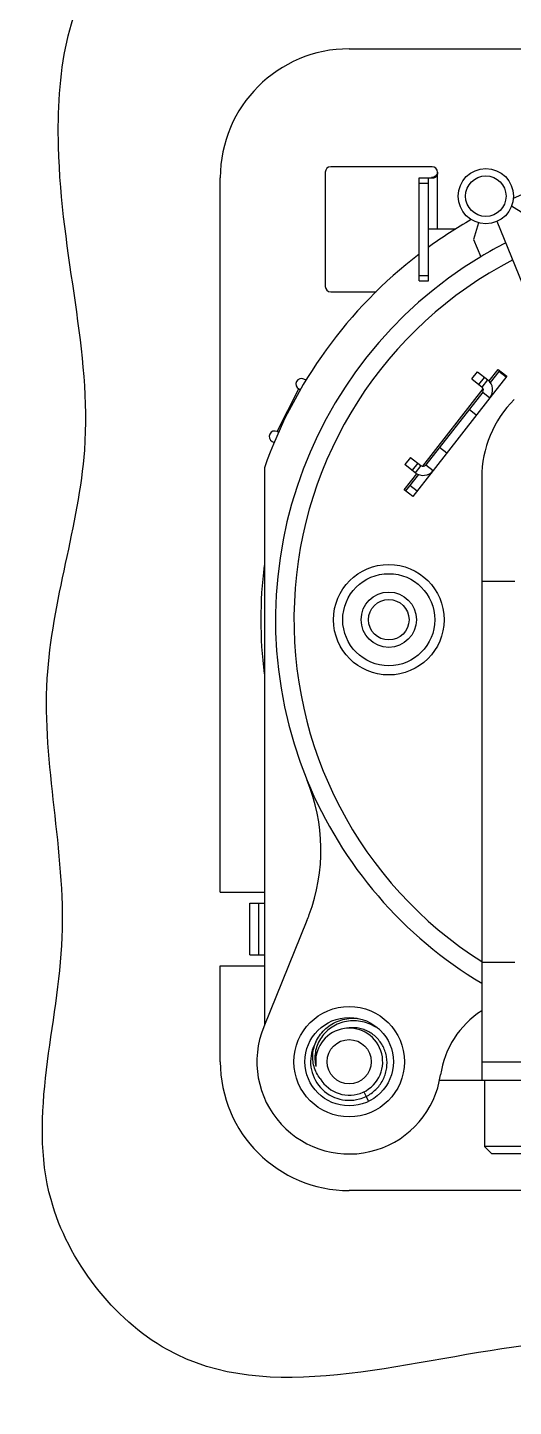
# Model space of a CAD drawing. Header units: millimetres. Extents: x 0 to 420, y 0 to 297.
# Drawn here: x 194.4 to 220.8, y 181.5 to 256.4 of the extents above; entities that cross this region are included whole.
import ezdxf

# ---------------------------------------------------------------- set-up
doc = ezdxf.new("R2010")
doc.units = ezdxf.units.MM
doc.header["$LTSCALE"] = 23.1
doc.layers.get('0').update_dxf_attribs({"linetype": 'CONTINUOUS'})
for name, color, linetype in [('AUSFORMSCHRAEGEN', 7, 'CONTINUOUS'), ('BEZUGSACHSEN', 7, 'CONTINUOUS'), ('FASEN', 7, 'CONTINUOUS'), ('RUNDUNGEN', 7, 'CONTINUOUS')]:
    doc.layers.add(name, color=color, linetype=linetype)

msp = doc.modelspace()

# ---------------------------------------------------------------- linework, layer by layer
at = {"color": 7, "linetype": 'CONTINUOUS'}
for p, q in [((211.83859, 255.24538), (249.83859, 255.24538)), ((216.33859, 248.84538), (210.83859, 248.84538)), ((204.83859, 209.44538), (204.83859, 248.24538)), ((210.53859, 248.54538), (210.53859, 242.34538)), ((215.63859, 248.24538), (216.44388, 248.24538)), ((216.13859, 242.64538), (216.13859, 248.24538)), ((221.32114, 246.27758), (220.65795, 246.70579)), ((218.85355, 245.80104), (218.59798, 244.88921)), ((221.86548, 240.9837), (219.87343, 245.87728)), ((217.6074, 245.44538), (216.13859, 245.44538)), ((218.59798, 244.88921), (218.97941, 243.95222)), ((215.63859, 242.64538), (216.13859, 242.64538)), ((210.83859, 242.04538), (213.29879, 242.04538)), ((219.44405, 237.20863), (219.93657, 237.83904)), ((220.40938, 237.46964), (219.48589, 236.28763)), ((219.96189, 237.71646), (219.50054, 237.12595)), ((219.93657, 237.83904), (220.40938, 237.46964)), ((220.3559, 237.40863), (219.96189, 237.71646)), ((209.11, 236.77567), (209.18838, 236.73574)), ((209.50041, 237.25015), (209.38239, 237.31028)), ((215.8303, 232.58325), (219.11755, 236.79074)), ((219.08828, 236.59828), (216.00997, 232.65822)), ((208.01285, 234.41665), (207.92962, 234.45906)), ((207.65723, 233.92445), (207.76597, 233.86905)), ((207.23859, 232.49402), (207.23859, 202.24065)), ((214.82658, 231.29855), (215.50381, 232.16536)), ((215.5977, 232.13055), (214.90178, 231.2398)), ((216.40758, 232.34757), (215.29939, 230.92916)), ((215.53036, 231.23221), (215.13635, 231.54004)), ((215.29939, 230.92916), (214.82658, 231.29855)), ((219.03859, 226.34575), (219.03859, 199.24538)), ((219.03859, 226.34575), (220.83859, 226.34575)), ((204.83859, 209.44538), (207.23859, 209.44538)), ((206.43859, 208.84538), (207.23859, 208.84538)), ((206.93859, 206.04538), (206.93859, 208.84538)), ((209.54588, 207.90862), (207.19573, 202.13537)), ((206.43859, 206.04538), (207.23859, 206.04538)), ((204.83859, 200.24538), (204.83859, 205.44538)), ((204.83859, 205.44538), (207.23859, 205.44538)), ((219.03859, 205.64538), (220.83859, 205.64538)), ((216.75064, 199.24538), (242.63859, 199.24538)), ((249.83859, 193.24538), (211.83859, 193.24538))]:
    msp.add_line(p, q, dxfattribs=at)
at = {"color": 3, "linetype": 'CONTINUOUS'}
for p, q in [((215.63859, 242.64538), (215.63859, 248.24538)), ((219.48228, 236.29045), (216.40397, 232.35039)), ((206.43859, 206.04538), (206.43859, 208.84538))]:
    msp.add_line(p, q, dxfattribs=at)
at = {"color": 9, "linetype": 'CONTINUOUS'}
for p, q in [((215.63859, 247.94538), (216.13859, 247.94538)), ((216.63859, 245.44538), (216.63859, 248.54538)), ((215.63859, 242.94538), (216.13859, 242.94538)), ((207.92962, 234.45906), (209.11, 236.77567)), ((219.05381, 236.87901), (219.36164, 237.27302)), ((219.08828, 236.59828), (219.48228, 236.29045)), ((218.74349, 235.34483), (218.34948, 235.65266)), ((217.14277, 233.29601), (216.74876, 233.60384)), ((215.72923, 232.62375), (215.4214, 232.22975)), ((216.00997, 232.65822), (216.40397, 232.35039)), ((212.75544, 198.35955), (212.88568, 198.09167))]:
    msp.add_line(p, q, dxfattribs=at)
at = {"color": 7, "linetype": 'CONTINUOUS'}
msp.add_circle((211.83859, 200.24538), 1.2, dxfattribs=at)
for centre, radius, start, end in [((211.83859, 248.24538), 7, 90, 180), ((210.83859, 248.54538), 0.3, 90, 180), ((216.33859, 248.54538), 0.3, 0, 90), ((230.83859, 224.24538), 22, 117.3659086, 237.5635628), ((210.83859, 242.34538), 0.3, 180, 270), ((209.2462, 237.04298), 0.3, 63, 243), ((218.93067, 236.72141), 0.2, 322, 52), ((207.79343, 234.19176), 0.3, 63, 243), ((215.85237, 232.78136), 0.2, 232, 322), ((230.83859, 224.24538), 23.8, 172.9089184, 187.0910816), ((200.3043, 211.72911), 10, 339.5434728, 22.2942196), ((196.57908, 213.18708), 14, 337.85, 339.2812308), ((221.76002, 198.80386), 5.0128, 122.8809857, 171.7331286), ((211.83859, 200.24538), 5.0128, 157.85, 351.7331286), ((211.83859, 200.24538), 1.82, 210.2268121, 188.0325009), ((211.83859, 200.24538), 2.09689, 149.8922597, 285.478133), ((211.83859, 200.24538), 7, 180, 270), ((211.83742, 200.24847), 2.10018, 285.4863392, 295.9198652)]:
    msp.add_arc(centre, radius, start, end, dxfattribs=at)
at = {"color": 3, "linetype": 'CONTINUOUS'}
for centre, start, end in [((218.93067, 236.72141), 322, 52), ((215.85237, 232.78136), 232, 322)]:
    msp.add_arc(centre, 0.7, start, end, dxfattribs=at)
at = {"color": 7, "linetype": 'CONTINUOUS'}
for points, knots in [([(221.41146, 184.83094), (214.63418, 183.96999), (203.68814, 180.23079), (193.14964, 193.84207), (197.73712, 207.00546), (194.0234, 220.54483), (199.13674, 234.88732), (195.14629, 247.24629), (196.75482, 260.16628), (201.69967, 262.03906), (203.68531, 262.39328)], [0, 0, 0, 0, 0.18783985, 0.28730037, 0.42500307, 0.56084177, 0.68233007, 0.84211899, 0.94365503, 1, 1, 1, 1]), ([(216.63859, 248.54538), (216.63859, 248.51331), (216.63171, 248.45211), (216.60409, 248.36884), (216.56124, 248.30228), (216.5068, 248.25782), (216.46375, 248.24538), (216.44388, 248.24538)], [0, 0, 0, 0, 0.24665098, 0.4693486, 0.66969921, 0.84719927, 1, 1, 1, 1]), ([(210.26604, 199.32915), (210.19028, 199.42289), (210.05616, 199.6289), (209.91947, 199.97518), (209.8525, 200.34977), (209.86053, 200.73792), (209.94562, 201.1243), (210.10673, 201.49346), (210.33971, 201.83044), (210.63756, 202.12138), (210.99069, 202.35405), (211.38729, 202.51828), (211.81382, 202.60638), (212.1295, 202.61134), (212.2986, 202.59576), (212.32166, 202.5933)], [0, 0, 0, 0, 0.07380639, 0.14933346, 0.22652538, 0.30528912, 0.38554993, 0.46726828, 0.55039304, 0.63487541, 0.72068484, 0.80779302, 0.89617076, 0.98582106, 1, 1, 1, 1]), ([(213.47655, 201.99465), (213.41383, 202.04191), (213.22455, 202.17049), (212.88452, 202.33563), (212.45418, 202.4501), (212.01662, 202.47938), (211.58829, 202.42453), (211.18507, 202.28975), (210.94085, 202.15029), (210.82773, 202.06982)], [0, 0, 0, 0, 0.08312027, 0.24188258, 0.39824239, 0.55221622, 0.70382503, 0.85308419, 1, 1, 1, 1]), ([(210.82773, 202.06982), (210.71641, 201.99062), (210.51094, 201.81179), (210.26364, 201.4906), (210.08774, 201.13251), (209.9883, 200.75254), (209.96725, 200.36652), (210.00515, 200.1132), (210.03645, 199.99106)], [0, 0, 0, 0, 0.17336393, 0.34394883, 0.51182508, 0.67707912, 0.83975042, 1, 1, 1, 1])]:
    msp.add_open_spline(points, degree=3, knots=knots, dxfattribs=at)
at = {"color": 3, "linetype": 'CONTINUOUS'}
msp.add_open_spline([(216.63859, 248.54538), (216.63859, 248.51619), (216.62541, 248.45414), (216.57126, 248.37055), (216.48487, 248.30257), (216.3946, 248.2658), (216.33504, 248.25315), (216.31436, 248.25015)], degree=3, knots=[0, 0, 0, 0, 0.18451692, 0.38970678, 0.61778486, 0.868374, 1, 1, 1, 1], dxfattribs=at)
at = {"layer": 'AUSFORMSCHRAEGEN', "color": 7, "linetype": 'CONTINUOUS'}
msp.add_arc((230.83859, 224.24538), 25, 96.2577254, 113.7919231, dxfattribs=at)
at = {"layer": 'BEZUGSACHSEN', "color": 7, "linetype": 'CONTINUOUS'}
msp.add_line((219.17859, 199.24538), (219.17859, 195.64538), dxfattribs=at)
at = {"layer": 'BEZUGSACHSEN', "color": 9, "linetype": 'CONTINUOUS'}
msp.add_line((212.63438, 198.60858), (212.75544, 198.35955), dxfattribs=at)
at = {"layer": 'BEZUGSACHSEN', "color": 7, "linetype": 'CONTINUOUS'}
for radius in [3, 2.4]:
    msp.add_circle((211.83859, 200.24538), radius, dxfattribs=at)
for centre, radius, start, end in [((230.83859, 224.24538), 25, 119.6574929, 126.0242721), ((230.83859, 224.24538), 25, 127.4596285, 160.7345354), ((212.02999, 200.36525), 1.72653, 96.4432843, 100.9774329), ((212.03166, 200.35215), 1.73973, 96.2955272, 96.4492019)]:
    msp.add_arc(centre, radius, start, end, dxfattribs=at)
msp.add_open_spline([(212.75544, 198.35955), (212.85188, 198.40644), (213.03757, 198.51567), (213.28633, 198.72115), (213.49926, 198.96303), (213.67089, 199.2349), (213.797, 199.52959), (213.87461, 199.83936), (213.90207, 200.15604), (213.87913, 200.47137), (213.80694, 200.77717), (213.68793, 201.06557), (213.52585, 201.32926), (213.3256, 201.56168), (213.0931, 201.7572), (212.83513, 201.91131), (212.55908, 202.02073), (212.27275, 202.0835), (212.03143, 202.0965), (211.88807, 202.0866), (211.84088, 202.08139)], degree=3, knots=[0, 0, 0, 0, 0.05945646, 0.11886885, 0.17819283, 0.23738371, 0.29639652, 0.35518596, 0.41370641, 0.47191198, 0.52975646, 0.5871931, 0.64417424, 0.70065131, 0.75657478, 0.81189427, 0.86655853, 0.92051553, 0.97371261, 1, 1, 1, 1], dxfattribs=at)
at = {"layer": 'FASEN', "color": 7, "linetype": 'CONTINUOUS'}
for p, q in [((219.03859, 200.24538), (221.44859, 200.24538)), ((219.17859, 195.64538), (219.57859, 195.24538)), ((222.17859, 195.64538), (219.17859, 195.64538)), ((221.77859, 195.24538), (219.57859, 195.24538))]:
    msp.add_line(p, q, dxfattribs=at)
for centre, radius in [((219.25837, 247.24538), 1.5), ((219.25837, 247.24538), 1.1), ((213.98859, 224.24538), 3), ((213.98859, 224.24538), 2.5), ((213.98859, 224.24538), 1.5), ((213.98859, 224.24538), 1.1)]:
    msp.add_circle(centre, radius, dxfattribs=at)
at = {"layer": 'RUNDUNGEN', "color": 7, "linetype": 'CONTINUOUS'}
for p, q in [((218.49264, 237.31744), (218.80047, 237.71145)), ((218.49264, 237.31744), (219.05381, 236.87901)), ((215.16807, 233.06219), (214.86024, 232.66818)), ((215.16807, 233.06219), (215.72923, 232.62375)), ((219.03859, 231.9601), (219.03859, 226.34575))]:
    msp.add_line(p, q, dxfattribs=at)
at = {"layer": 'RUNDUNGEN', "color": 3, "linetype": 'CONTINUOUS'}
for p, q in [((218.80047, 237.71145), (219.36164, 237.27302)), ((215.4214, 232.22975), (214.86024, 232.66818))]:
    msp.add_line(p, q, dxfattribs=at)
at = {"layer": 'RUNDUNGEN', "color": 9, "linetype": 'CONTINUOUS'}
for p, q in [((218.88664, 237.00961), (219.19447, 237.40362)), ((215.56207, 232.75435), (215.25424, 232.36035))]:
    msp.add_line(p, q, dxfattribs=at)
for start, end in [(117.138596, 121.0386878), (202.2891476, 239.1305329)]:
    msp.add_arc((230.83859, 224.24538), 23, start, end, dxfattribs=at)
at = {"layer": 'RUNDUNGEN', "color": 7, "linetype": 'CONTINUOUS'}
for centre, radius, start, end in [((230.83859, 224.24538), 23, 121.0386878, 202.2891476), ((225.03859, 231.9601), 6, 135, 180)]:
    msp.add_arc(centre, radius, start, end, dxfattribs=at)

doc.saveas('drawing.dxf')
